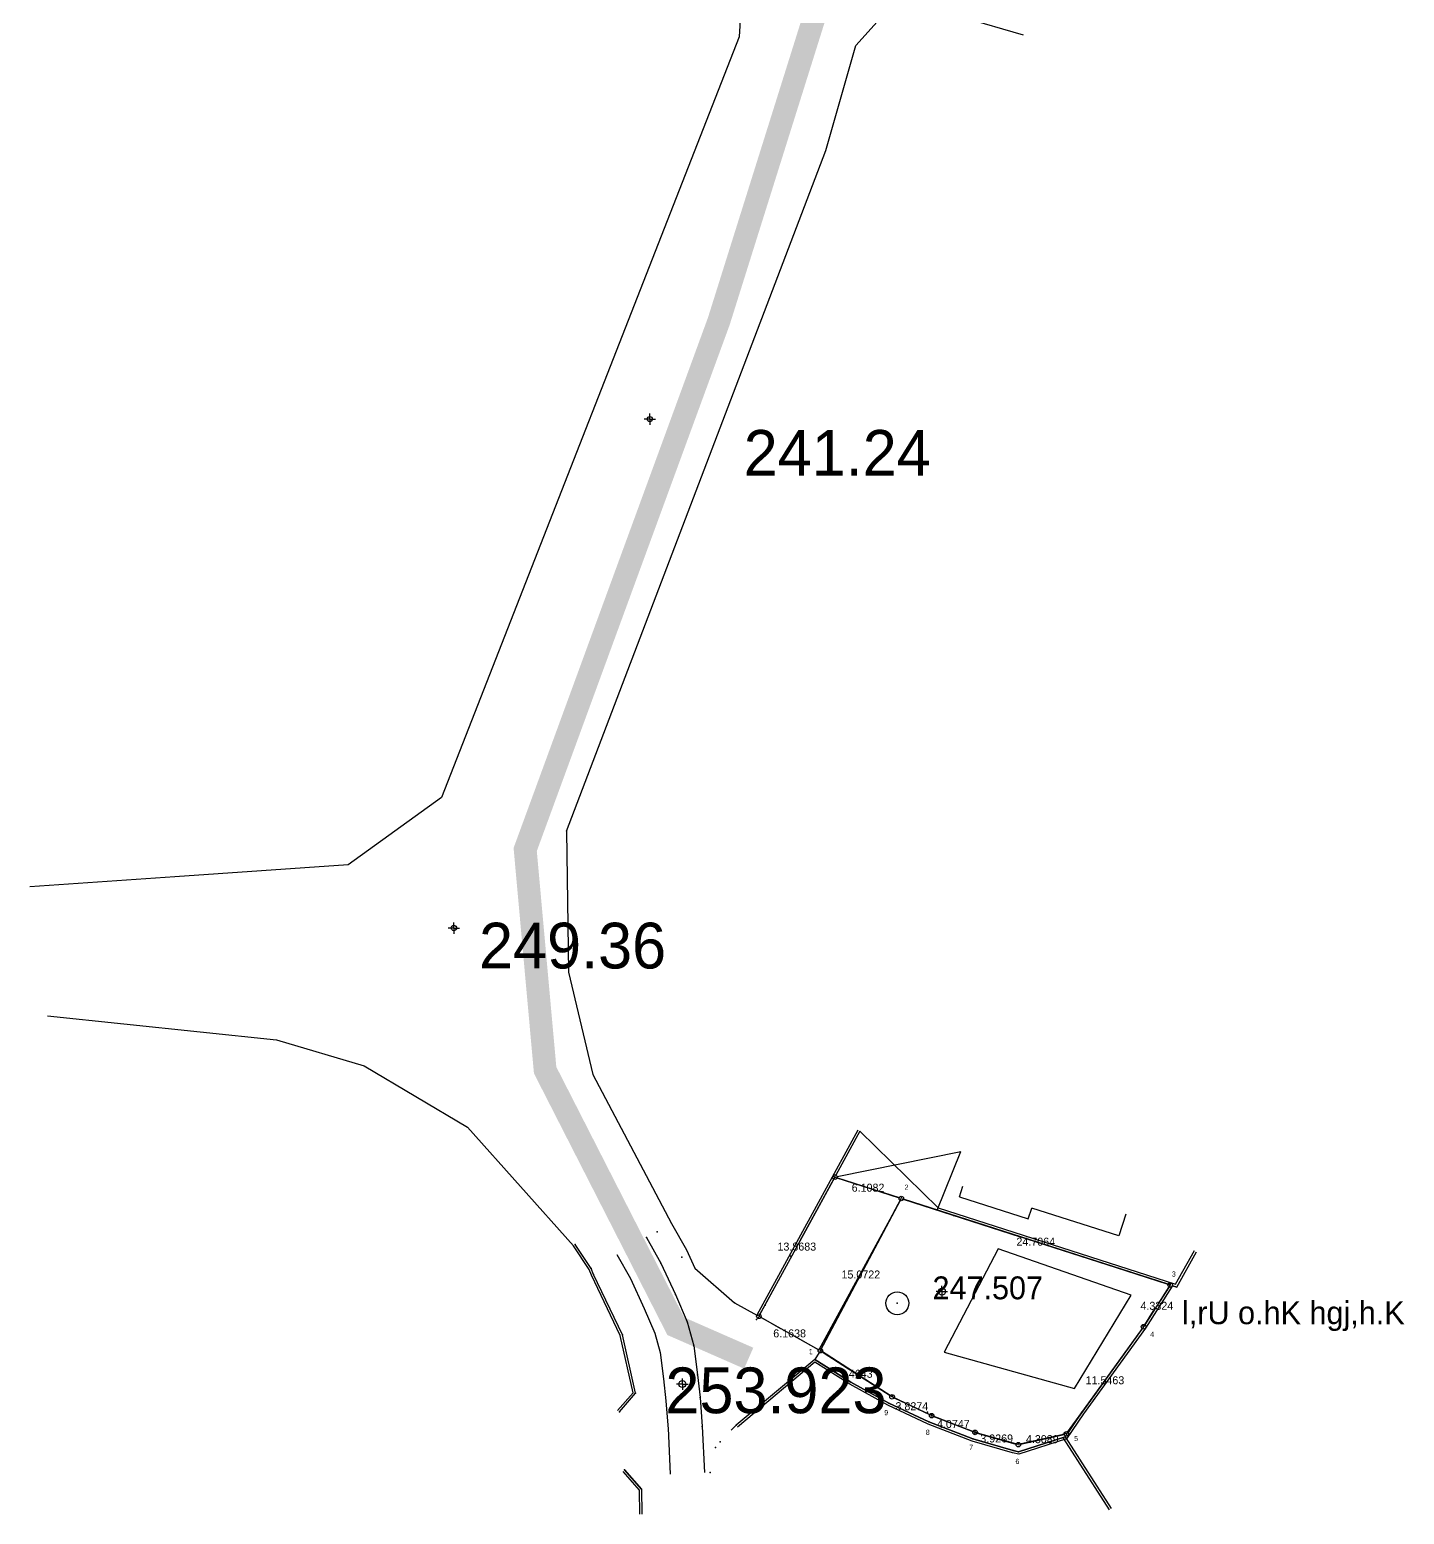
# Model space of a CAD drawing. Header units: metres. Extents: x 154318 to 157191, y 173056 to 174910.
# Drawn here: x 154574.2 to 154694.5, y 173575.5 to 173705.4 of the extents above; entities that cross this region are included whole.
import ezdxf
from ezdxf.enums import TextEntityAlignment as Align

# ---------------------------------------------------------------- set-up
doc = ezdxf.new("R2010")
doc.units = ezdxf.units.M
doc.header["$MEASUREMENT"] = 0
doc.linetypes.add('DASHED', pattern=[19.05, 12.7, -6.35])
doc.linetypes.add('SOLID_LINE', pattern=[0])
doc.layers.add('CCCCCC', color=7, linetype='Continuous')
doc.styles.add('STYLE4', font='f1.shx', dxfattribs={"height": 2})
doc.dimstyles.get("Standard").update_dxf_attribs({"dimtxt": 0.18, "dimasz": 0.18, "dimexe": 0.18, "dimexo": 0.0625, "dimgap": 0.09, "dimtad": 0, "dimtih": 1, "dimtoh": 1, "dimdec": 4, "dimzin": 0, "dimdsep": 46, "dimtxsty": 'Standard', "dimcen": 0.09, "dimadec": 0, "dimazin": 0, "dimtfac": 1, "dimtdec": 4, "dimtofl": 0, "dimtmove": 0, "dimatfit": 3, "dimfxl": 1, "dimtolj": 1, "dimtzin": 0, "dimarcsym": 0})

# ---------------------------------------------------------------- blocks, each defined once
blk = doc.blocks.new('*D12')
at = {"layer": 'CCCCCC', "color": 0, "lineweight": -2, "transparency": 16777216}
for p, q in [((154650.51, 173603.21), (154650.54, 173603.32)), ((154650.66, 173603.1), (154660.88, 173599.81)), ((154673.84, 173595.64), (154663.62, 173598.93)), ((154674.03, 173595.65), (154674.06, 173595.76))]:
    blk.add_line(p, q, dxfattribs=at)
at = {"layer": 'CCCCCC', "color": 0, "transparency": 16777216}
for points in [[(154650.67, 173603.13), (154650.65, 173603.07), (154650.49, 173603.15)], [(154673.85, 173595.67), (154673.83, 173595.61), (154674.01, 173595.59)]]:
    blk.add_solid(points, dxfattribs=at)
at = {"layer": 'Defpoints', "color": 0, "transparency": 16777216}
for p in [(154650.49, 173603.15, 251.07), (154674.01, 173595.59, 248.66), (154674.01, 173595.59)]:
    blk.add_point(p, dxfattribs=at)
at = {"layer": 'CCCCCC', "color": 0, "transparency": 16777216, "insert": (154662.25, 173599.37), "char_height": 0.7, "attachment_point": 5}
blk.add_mtext('\\A1;24.7064', dxfattribs=at)
blk = doc.blocks.new('*D13')
at = {"layer": 'CCCCCC', "color": 0, "lineweight": -2, "transparency": 16777216}
for p, q in [((154644.69, 173605.08), (154644.73, 173605.19)), ((154644.84, 173604.97), (154646.21, 173604.53)), ((154650.32, 173603.21), (154648.95, 173603.65)), ((154650.51, 173603.21), (154650.54, 173603.32))]:
    blk.add_line(p, q, dxfattribs=at)
at = {"layer": 'CCCCCC', "color": 0, "transparency": 16777216}
for points in [[(154644.85, 173605), (154644.84, 173604.94), (154644.67, 173605.02)], [(154650.33, 173603.24), (154650.31, 173603.18), (154650.49, 173603.15)]]:
    blk.add_solid(points, dxfattribs=at)
at = {"layer": 'Defpoints', "color": 0, "transparency": 16777216}
for p in [(154644.67, 173605.02, 248.66), (154644.67, 173605.02), (154650.49, 173603.15, 251.07)]:
    blk.add_point(p, dxfattribs=at)
at = {"layer": 'CCCCCC', "color": 0, "transparency": 16777216, "insert": (154647.58, 173604.09), "char_height": 0.7, "attachment_point": 5}
blk.add_mtext('\\A1;6.1082', dxfattribs=at)
blk = doc.blocks.new('*D14')
at = {"layer": 'CCCCCC', "color": 0, "lineweight": -2, "transparency": 16777216}
for p, q in [((154650.54, 173603.12), (154650.65, 173603.07)), ((154650.4, 173602.99), (154647.18, 173596.94)), ((154643.49, 173590.01), (154646.72, 173596.06)), ((154643.47, 173589.82), (154643.57, 173589.76))]:
    blk.add_line(p, q, dxfattribs=at)
at = {"layer": 'CCCCCC', "color": 0, "transparency": 16777216}
for points in [[(154650.38, 173603.01), (154650.43, 173602.98), (154650.49, 173603.15)], [(154643.47, 173590.02), (154643.52, 173589.99), (154643.41, 173589.85)]]:
    blk.add_solid(points, dxfattribs=at)
at = {"layer": 'Defpoints', "color": 0, "transparency": 16777216}
for p in [(154650.49, 173603.15, 251.07), (154643.41, 173589.85, 252.97), (154643.41, 173589.85)]:
    blk.add_point(p, dxfattribs=at)
at = {"layer": 'CCCCCC', "color": 0, "transparency": 16777216, "insert": (154646.95, 173596.5), "char_height": 0.7, "attachment_point": 5}
blk.add_mtext('\\A1;15.0722', dxfattribs=at)
blk = doc.blocks.new('*D15')
at = {"layer": 'CCCCCC', "color": 0, "lineweight": -2, "transparency": 16777216}
for p, q in [((154643.44, 173589.9), (154643.51, 173590)), ((154643.56, 173589.75), (154645.86, 173588.26)), ((154649.53, 173585.9), (154647.23, 173587.38)), ((154649.72, 173585.85), (154649.78, 173585.95))]:
    blk.add_line(p, q, dxfattribs=at)
at = {"layer": 'CCCCCC', "color": 0, "transparency": 16777216}
for points in [[(154643.58, 173589.77), (154643.55, 173589.72), (154643.41, 173589.85)], [(154649.55, 173585.92), (154649.52, 173585.87), (154649.68, 173585.8)]]:
    blk.add_solid(points, dxfattribs=at)
at = {"layer": 'Defpoints', "color": 0, "transparency": 16777216}
for p in [(154643.41, 173589.85, 252.97), (154649.68, 173585.8, 250.47), (154649.68, 173585.8)]:
    blk.add_point(p, dxfattribs=at)
at = {"layer": 'CCCCCC', "color": 0, "transparency": 16777216, "insert": (154646.55, 173587.82), "char_height": 0.7, "attachment_point": 5}
blk.add_mtext('\\A1;7.4643', dxfattribs=at)
blk = doc.blocks.new('*D16')
at = {"layer": 'CCCCCC', "color": 0, "lineweight": -2, "transparency": 16777216}
for p, q in [((154649.71, 173585.86), (154649.76, 173585.96)), ((154649.85, 173585.72), (154650.48, 173585.42)), ((154652.98, 173584.24), (154652.34, 173584.54)), ((154653.17, 173584.22), (154653.22, 173584.32))]:
    blk.add_line(p, q, dxfattribs=at)
at = {"layer": 'CCCCCC', "color": 0, "transparency": 16777216}
for points in [[(154649.86, 173585.75), (154649.83, 173585.7), (154649.68, 173585.8)], [(154652.99, 173584.27), (154652.97, 173584.21), (154653.14, 173584.16)]]:
    blk.add_solid(points, dxfattribs=at)
at = {"layer": 'Defpoints', "color": 0, "transparency": 16777216}
for p in [(154649.68, 173585.8, 250.47), (154653.14, 173584.16, 250.47), (154653.14, 173584.16)]:
    blk.add_point(p, dxfattribs=at)
at = {"layer": 'CCCCCC', "color": 0, "transparency": 16777216, "insert": (154651.41, 173584.98), "char_height": 0.7, "attachment_point": 5}
blk.add_mtext('\\A1;3.8274', dxfattribs=at)
blk = doc.blocks.new('*D17')
at = {"layer": 'CCCCCC', "color": 0, "lineweight": -2, "transparency": 16777216}
for p, q in [((154653.12, 173584.1), (154653.08, 173583.99)), ((154653.31, 173584.1), (154653.9, 173583.87)), ((154656.78, 173582.76), (154656.19, 173582.99)), ((154656.92, 173582.64), (154656.88, 173582.53))]:
    blk.add_line(p, q, dxfattribs=at)
at = {"layer": 'CCCCCC', "color": 0, "transparency": 16777216}
for points in [[(154653.32, 173584.12), (154653.3, 173584.07), (154653.14, 173584.16)], [(154656.79, 173582.79), (154656.77, 173582.73), (154656.94, 173582.7)]]:
    blk.add_solid(points, dxfattribs=at)
at = {"layer": 'Defpoints', "color": 0, "transparency": 16777216}
for p in [(154653.14, 173584.16, 250.47), (154656.94, 173582.7, 250.47), (154656.94, 173582.7)]:
    blk.add_point(p, dxfattribs=at)
at = {"layer": 'CCCCCC', "color": 0, "transparency": 16777216, "insert": (154655.04, 173583.43), "char_height": 0.7, "attachment_point": 5}
blk.add_mtext('\\A1;4.0747', dxfattribs=at)
blk = doc.blocks.new('*D18')
at = {"layer": 'CCCCCC', "color": 0, "lineweight": -2, "transparency": 16777216}
for p, q in [((154656.96, 173582.76), (154656.99, 173582.87)), ((154657.12, 173582.65), (154657.29, 173582.6)), ((154660.55, 173581.67), (154660.38, 173581.72)), ((154660.74, 173581.68), (154660.77, 173581.8))]:
    blk.add_line(p, q, dxfattribs=at)
at = {"layer": 'CCCCCC', "color": 0, "transparency": 16777216}
for points in [[(154657.13, 173582.68), (154657.11, 173582.62), (154656.94, 173582.7)], [(154660.56, 173581.7), (154660.54, 173581.64), (154660.72, 173581.62)]]:
    blk.add_solid(points, dxfattribs=at)
at = {"layer": 'Defpoints', "color": 0, "transparency": 16777216}
for p in [(154656.94, 173582.7, 250.47), (154660.72, 173581.62, 250.47), (154660.72, 173581.62)]:
    blk.add_point(p, dxfattribs=at)
at = {"layer": 'CCCCCC', "color": 0, "transparency": 16777216, "insert": (154658.83, 173582.16), "char_height": 0.7, "attachment_point": 5}
blk.add_mtext('\\A1;3.9269', dxfattribs=at)
blk = doc.blocks.new('*D19')
at = {"layer": 'CCCCCC', "color": 0, "lineweight": -2, "transparency": 16777216}
for p, q in [((154664.75, 173582.53), (154664.6, 173582.5)), ((154664.94, 173582.51), (154664.96, 173582.39)), ((154660.74, 173581.56), (154660.76, 173581.45)), ((154660.9, 173581.66), (154661.04, 173581.7))]:
    blk.add_line(p, q, dxfattribs=at)
at = {"layer": 'CCCCCC', "color": 0, "transparency": 16777216}
for points in [[(154664.74, 173582.56), (154664.76, 173582.5), (154664.92, 173582.57)], [(154660.89, 173581.69), (154660.9, 173581.63), (154660.72, 173581.62)]]:
    blk.add_solid(points, dxfattribs=at)
at = {"layer": 'Defpoints', "color": 0, "transparency": 16777216}
for p in [(154664.92, 173582.57, 248.66), (154664.92, 173582.57), (154660.72, 173581.62, 250.47)]:
    blk.add_point(p, dxfattribs=at)
at = {"layer": 'CCCCCC', "color": 0, "transparency": 16777216, "insert": (154662.82, 173582.1), "char_height": 0.7, "attachment_point": 5}
blk.add_mtext('\\A1;4.3089', dxfattribs=at)
blk = doc.blocks.new('*D20')
at = {"layer": 'CCCCCC', "color": 0, "lineweight": -2, "transparency": 16777216}
for p, q in [((154671.57, 173591.79), (154668.62, 173587.69)), ((154671.63, 173591.97), (154671.53, 173592.04)), ((154665.03, 173582.72), (154667.99, 173586.81)), ((154664.87, 173582.61), (154664.78, 173582.68))]:
    blk.add_line(p, q, dxfattribs=at)
at = {"layer": 'CCCCCC', "color": 0, "transparency": 16777216}
for points in [[(154671.55, 173591.81), (154671.6, 173591.77), (154671.68, 173591.93)], [(154665.01, 173582.73), (154665.05, 173582.7), (154664.92, 173582.57)]]:
    blk.add_solid(points, dxfattribs=at)
at = {"layer": 'Defpoints', "color": 0, "transparency": 16777216}
for p in [(154671.68, 173591.93, 248.66), (154671.68, 173591.93), (154664.92, 173582.57, 248.66)]:
    blk.add_point(p, dxfattribs=at)
at = {"layer": 'CCCCCC', "color": 0, "transparency": 16777216, "insert": (154668.3, 173587.25), "char_height": 0.7, "attachment_point": 5}
blk.add_mtext('\\A1;11.5463', dxfattribs=at)
blk = doc.blocks.new('*D21')
at = {"layer": 'CCCCCC', "color": 0, "lineweight": -2, "transparency": 16777216}
for p, q in [((154673.91, 173595.44), (154673.12, 173594.2)), ((154673.96, 173595.62), (154673.86, 173595.68)), ((154671.78, 173592.09), (154672.56, 173593.32)), ((154671.63, 173591.97), (154671.53, 173592.03))]:
    blk.add_line(p, q, dxfattribs=at)
at = {"layer": 'CCCCCC', "color": 0, "transparency": 16777216}
for points in [[(154673.89, 173595.45), (154673.94, 173595.42), (154674.01, 173595.59)], [(154671.75, 173592.1), (154671.8, 173592.07), (154671.68, 173591.93)]]:
    blk.add_solid(points, dxfattribs=at)
at = {"layer": 'Defpoints', "color": 0, "transparency": 16777216}
for p in [(154674.01, 173595.59, 248.66), (154671.68, 173591.93, 248.66), (154671.68, 173591.93)]:
    blk.add_point(p, dxfattribs=at)
at = {"layer": 'CCCCCC', "color": 0, "transparency": 16777216, "insert": (154672.84, 173593.76), "char_height": 0.7, "attachment_point": 5}
blk.add_mtext('\\A1;4.3324', dxfattribs=at)
blk = doc.blocks.new('*D22')
at = {"layer": 'CCCCCC', "color": 0, "lineweight": -2, "transparency": 16777216}
for p, q in [((154638, 173592.8), (154637.94, 173592.69)), ((154638.19, 173592.76), (154639.93, 173591.79)), ((154643.25, 173589.93), (154641.51, 173590.91)), ((154643.38, 173589.79), (154643.32, 173589.69))]:
    blk.add_line(p, q, dxfattribs=at)
at = {"layer": 'CCCCCC', "color": 0, "transparency": 16777216}
for points in [[(154638.2, 173592.79), (154638.17, 173592.74), (154638.03, 173592.85)], [(154643.27, 173589.96), (154643.24, 173589.91), (154643.41, 173589.85)]]:
    blk.add_solid(points, dxfattribs=at)
at = {"layer": 'Defpoints', "color": 0, "transparency": 16777216}
for p in [(154638.03, 173592.85, 251.07), (154643.41, 173589.85, 252.97), (154643.41, 173589.85)]:
    blk.add_point(p, dxfattribs=at)
at = {"layer": 'CCCCCC', "color": 0, "transparency": 16777216, "insert": (154640.72, 173591.35), "char_height": 0.7, "attachment_point": 5}
blk.add_mtext('\\A1;6.1638', dxfattribs=at)
blk = doc.blocks.new('*D23')
at = {"layer": 'CCCCCC', "color": 0, "lineweight": -2, "transparency": 16777216}
for p, q in [((154644.59, 173604.87), (154641.59, 173599.38)), ((154644.62, 173605.05), (154644.52, 173605.11)), ((154638.11, 173593.01), (154641.11, 173598.5)), ((154637.97, 173592.88), (154637.87, 173592.94))]:
    blk.add_line(p, q, dxfattribs=at)
at = {"layer": 'CCCCCC', "color": 0, "transparency": 16777216}
for points in [[(154644.56, 173604.88), (154644.61, 173604.85), (154644.67, 173605.02)], [(154638.09, 173593.02), (154638.14, 173592.99), (154638.03, 173592.85)]]:
    blk.add_solid(points, dxfattribs=at)
at = {"layer": 'Defpoints', "color": 0, "transparency": 16777216}
for p in [(154644.67, 173605.02, 248.66), (154638.03, 173592.85, 251.07), (154638.03, 173592.85)]:
    blk.add_point(p, dxfattribs=at)
at = {"layer": 'CCCCCC', "color": 0, "transparency": 16777216, "insert": (154641.35, 173598.94), "char_height": 0.7, "attachment_point": 5}
blk.add_mtext('\\A1;13.8683', dxfattribs=at)

msp = doc.modelspace()

# ---------------------------------------------------------------- linework, layer by layer
at = {"layer": 'CCCCCC', "color": 0}
for points in [[(154611.48024, 173711.34429), (154628.13444, 173712.05035), (154632.71132, 173711.22739), (154635.68187, 173708.80545), (154636.4144, 173706.65569), (154636.31349, 173704.72787), (154610.2578, 173638.21055)], [(154621.21501, 173635.28833), (154643.87341, 173694.81472), (154646.50366, 173703.98517), (154649.43268, 173707.2289), (154655.94314, 173706.42871), (154661.14084, 173704.90526)], [(154610.2578, 173638.21055), (154602.09801, 173632.32782), (154586.95565, 173631.28479), (154574.24911, 173630.41533)], [(154621.21501, 173635.28833), (154621.37408, 173622.94385), (154623.50069, 173613.98642), (154630.39114, 173600.96282)], [(154575.81609, 173619.11232), (154595.83201, 173617.02626), (154603.49236, 173614.76582), (154612.54325, 173609.37466), (154621.80366, 173599.00401)]]:
    msp.add_lwpolyline(points, dxfattribs=at)
at = {"layer": 'CCCCCC', "color": 3, "linetype": 'DASHED', "const_width": 2}
msp.add_lwpolyline([(154637.14058, 173589.18627), (154630.75696, 173591.98459), (154619.33474, 173614.37612), (154617.59134, 173633.6705), (154634.52832, 173679.87318), (154643.43314, 173708.22978)], dxfattribs=at)
at = {"layer": 'CCCCCC', "color": 0, "flags": 128}
for points in [[(154628.49167, 173671.31017), (154627.99167, 173671.31017)], [(154628.49167, 173671.31017), (154628.49167, 173671.81017)], [(154628.49167, 173671.31017), (154628.99167, 173671.31017)], [(154628.49167, 173671.31017), (154628.49167, 173670.81017)], [(154611.35739, 173626.80056), (154610.85739, 173626.80056)], [(154611.35739, 173626.80056), (154611.35739, 173627.30056)], [(154611.35739, 173626.80056), (154611.85739, 173626.80056)], [(154611.35739, 173626.80056), (154611.35739, 173626.30056)], [(154653.6309, 173602.14206), (154655.68339, 173607.25255)], [(154655.57028, 173603.28978), (154655.87443, 173604.2424)], [(154655.57028, 173603.28978), (154661.59971, 173601.36476)], [(154661.59971, 173601.36476), (154661.90385, 173602.31739)], [(154669.52486, 173599.88422), (154661.90385, 173602.31739)], [(154670.13315, 173601.78948), (154669.52486, 173599.88422)], [(154658.95435, 173598.75694), (154654.24382, 173589.72286), (154665.64328, 173586.5233), (154670.58933, 173594.71042), (154658.95435, 173598.75694)], [(154654.04101, 173595.00595), (154654.04101, 173595.50595)], [(154654.04101, 173595.00595), (154653.54101, 173595.00595)], [(154654.04101, 173595.00595), (154654.54101, 173595.00595)], [(154654.04101, 173595.00595), (154654.04101, 173594.50595)], [(154631.33637, 173586.9231), (154630.83637, 173586.9231)], [(154631.33637, 173586.9231), (154631.33637, 173587.4231)], [(154631.33637, 173586.9231), (154631.83637, 173586.9231)], [(154631.33637, 173586.9231), (154631.33637, 173586.4231)]]:
    msp.add_lwpolyline(points, dxfattribs=at)
at = {"layer": 'CCCCCC', "color": 4, "flags": 128}
for points, elevation in [([(154646.69139, 173609.13666), (154637.85251, 173592.94649)], 251.06792), ([(154646.86694, 173609.04083), (154644.76932, 173605.19864)], 251.06792), ([(154644.67349, 173605.02309), (154638.02805, 173592.85066)], 251.06792), ([(154644.67349, 173605.02309), (154650.29796, 173603.21405)], 251.06792), ([(154650.67875, 173603.09158), (154673.81773, 173595.64922)], 251.06792), ([(154653.70562, 173602.32811), (154674.48422, 173595.64494), (154676.1215, 173598.59232)], 251.06792), ([(154674.19852, 173595.52675), (154674.57931, 173595.40427), (154676.29634, 173598.49519)], 251.06792), ([(154674.1768, 173595.48052), (154671.84579, 173591.82157), (154666.41123, 173584.31763), (154664.93668, 173582.13109), (154660.75898, 173580.79534), (154660.21931, 173580.91513), (154656.68867, 173581.93832), (154652.82583, 173583.42507), (154649.31955, 173585.08828), (154645.98277, 173586.91405), (154642.9337, 173588.83072), (154636.16632, 173583.16505)], 248.66029), ([(154673.90066, 173595.4193), (154671.78777, 173592.10274)], 248.66029), ([(154671.563, 173591.77208), (154666.24729, 173584.43223), (154665.07818, 173582.69862)], 248.66029), ([(154664.8633, 173582.37999), (154664.80967, 173582.30046), (154660.74956, 173581.0023), (154660.26886, 173581.109), (154656.75254, 173582.12804), (154652.90472, 173583.60901), (154649.41048, 173585.2665), (154646.08408, 173587.0866), (154642.91691, 173589.0775), (154636.03793, 173583.3184)], 248.66029), ([(154664.64145, 173582.19228), (154668.67056, 173575.92697)], 248.66029), ([(154664.80967, 173582.30046), (154668.83878, 173576.03515)], 248.66029), ([(154626.12971, 173579.28812), (154627.55668, 173577.6413), (154627.58022, 173575.5324)], 254.59615), ([(154627.75585, 173577.71685), (154626.28086, 173579.41909)], 254.60013), ([(154626.28086, 173579.41909), (154627.75585, 173577.71685), (154627.78021, 173575.53463)], 254.59615)]:
    msp.add_lwpolyline(points, dxfattribs=dict(at, elevation=elevation))
at = {"layer": 'CCCCCC', "color": 0, "flags": 128}
for points, elevation in [([(154646.86694, 173609.04083), (154644.76932, 173605.19864)], 251.06792), ([(154653.70562, 173602.32811), (154646.86694, 173609.04083)], 251.06792), ([(154644.86951, 173605.06279), (154655.68339, 173607.25255)], 248.66029), ([(154650.29796, 173603.21405), (154644.86388, 173604.96185)], 248.66029), ([(154673.81773, 173595.64922), (154650.67875, 173603.09158)], 248.66029), ([(154650.39252, 173602.97727), (154643.26719, 173589.92582)], 251.06792), ([(154632.428, 173597.05561), (154635.9014, 173594.03789), (154635.9014, 173594.03789)], 252.92223), ([(154674.57931, 173595.40427), (154674.19852, 173595.52675)], 248.66029), ([(154635.9014, 173594.03789), (154637.85342, 173592.94815)], 253.6376), ([(154664.80967, 173582.30046), (154660.74956, 173581.0023), (154660.26886, 173581.109), (154656.75254, 173582.12804), (154652.90472, 173583.60901), (154649.41048, 173585.2665), (154646.08408, 173587.0866), (154642.91691, 173589.0775), (154636.03793, 173583.3184), (154635.61632, 173582.877)], 250.4725), ([(154643.30199, 173589.67777), (154642.91691, 173589.0775)], 252.96984), ([(154642.91691, 173589.0775), (154646.08408, 173587.0866), (154649.41048, 173585.2665), (154652.90472, 173583.60901), (154656.75254, 173582.12804), (154660.26886, 173581.109), (154660.74956, 173581.0023), (154664.80967, 173582.30046)], 250.4725), ([(154643.74615, 173589.62935), (154649.5152, 173585.90956)], 252.96984), ([(154649.86399, 173585.71546), (154652.96069, 173584.24654)], 250.4725), ([(154649.86399, 173585.71546), (154652.96069, 173584.24654)], 252.96984), ([(154653.32804, 173584.08899), (154656.7575, 173582.76904)], 250.4725), ([(154657.13625, 173582.64153), (154660.41752, 173581.69061), (154660.52603, 173581.66652)], 250.4725), ([(154660.91639, 173581.66715), (154664.72965, 173582.52635)], 250.4725)]:
    msp.add_lwpolyline(points, dxfattribs=dict(at, elevation=elevation))
at = {"layer": 'CCCCCC', "color": 1, "elevation": 252.96984, "flags": 128}
msp.add_lwpolyline([(154643.40998, 173589.84611), (154650.48835, 173603.15282), (154674.00812, 173595.58798), (154671.68031, 173591.93406), (154664.92476, 173582.57031), (154660.72128, 173581.62318), (154656.94416, 173582.6972), (154653.14139, 173584.16083), (154649.68329, 173585.80118), (154643.40998, 173589.84611)], dxfattribs=at)
at = {"layer": 'CCCCCC', "color": 0}
for points, elevation in [([(154630.39114, 173600.96282), (154631.69291, 173598.6475), (154632.428, 173597.05561)], 253.0933), ([(154625.6748, 173584.6225), (154627.02252, 173586.16928), (154625.89955, 173591.1704), (154623.38052, 173596.43953), (154623.19331, 173596.93863), (154621.80366, 173599.00401)], 254.47798), ([(154625.82559, 173584.49111), (154627.23985, 173586.11427), (154626.08974, 173591.23627), (154623.56472, 173596.51793), (154623.37234, 173597.03082), (154621.9696, 173599.11566)], 254.47798)]:
    msp.add_lwpolyline(points, dxfattribs=dict(at, elevation=elevation))
at = {"layer": 'CCCCCC', "color": 5, "linetype": 'DASHED', "ltscale": 2.5, "elevation": 253.0933, "flags": 128}
for points in [[(154628.21196, 173599.7376), (154629.46495, 173597.50904), (154630.74145, 173594.74468), (154631.76212, 173592.36859), (154632.34699, 173590.26694), (154632.6629, 173587.73132), (154632.88988, 173585.75567), (154633.08417, 173583.20419)], [(154625.59695, 173598.26733), (154626.79139, 173596.1429), (154628.00091, 173593.52358), (154628.92605, 173591.3699), (154629.39741, 173589.67613), (154629.68414, 173587.37466), (154629.90291, 173585.47047), (154630.09283, 173582.9764)], [(154630.08734, 173583.06625), (154630.27267, 173579.03989)], [(154633.08417, 173583.20419), (154633.2695, 173579.17783)]]:
    msp.add_lwpolyline(points, dxfattribs=at)
at = {"layer": 'CCCCCC', "color": 0, "linetype": 'DASHED', "ltscale": 2.5, "elevation": 253.6376, "flags": 128}
msp.add_lwpolyline([(154638.02805, 173592.85066), (154643.26719, 173589.92582)], dxfattribs=at)
at = {"layer": 'CCCCCC', "color": 0}
for centre, radius in [((154628.49167, 173671.31017), 0.23), ((154611.35739, 173626.80056), 0.23), ((154644.67349, 173605.02309, 248.66029), 0.2), ((154650.48835, 173603.15282, 251.06792), 0.2), ((154654.04101, 173595.00595), 0.3), ((154674.00812, 173595.58798, 248.66029), 0.2), ((154638.02805, 173592.85066), 0.2), ((154671.68031, 173591.93406, 248.66029), 0.2), ((154643.40998, 173589.84611, 252.96984), 0.2), ((154631.33637, 173586.9231), 0.3), ((154649.68329, 173585.80118, 250.4725), 0.2), ((154653.14139, 173584.16083, 250.4725), 0.2), ((154656.94416, 173582.6972, 250.4725), 0.2), ((154664.92476, 173582.57031, 248.66029), 0.2), ((154660.72128, 173581.62318, 250.4725), 0.2)]:
    msp.add_circle(centre, radius, dxfattribs=at)
at = {"layer": 'CCCCCC', "color": 1}
msp.add_circle((154650.13755, 173593.98829), 1, dxfattribs=at)
at = {"layer": 'CCCCCC', "color": 0, "linetype": 'SOLID_LINE'}
for p in [(154644.57765, 173604.84755, 251.06792), (154655.05666, 173601.66922, 249.71742), (154628.21196, 173599.7376, 253.0933), (154629.1376, 173600.22561, 252.92223), (154621.9696, 173599.11566, 252.98383), (154631.30423, 173598.03195, 253.33862), (154640.82312, 173598.10867, 251.22758), (154623.37234, 173597.03082, 253.1978), (154629.46495, 173597.50904, 253.33184), (154674.00812, 173595.58798, 248.66029), (154630.74145, 173594.74468, 253.54803), (154635.9014, 173594.03789, 253.63757), (154650.13755, 173593.98829), (154673.50186, 173594.77128, 248.70261), (154638.5664, 173593.83674, 252.04848), (154631.76212, 173592.36859, 253.69503), (154637.81128, 173592.57284, 253.6376), (154671.68031, 173591.93406, 249.23624), (154626.08974, 173591.23627, 253.74678), (154632.34699, 173590.26694, 253.79482), (154642.91691, 173589.0775, 253.34071), (154643.40998, 173589.84611, 252.96984), (154632.6629, 173587.73132, 253.92277), (154646.65285, 173587.78209, 252.40722), (154646.08408, 173587.0866, 252.90955), (154627.23985, 173586.11427, 254.39974), (154632.88988, 173585.75567, 254.10189), (154638.32888, 173585.13918, 254.50195), (154649.41048, 173585.2665, 252.53832), (154625.82559, 173584.49111, 254.47798), (154652.77952, 173584.46395, 252.04166), (154652.90472, 173583.60901, 252.1964), (154666.24729, 173584.43223, 250.24744), (154633.08417, 173583.20419, 254.18514), (154636.03793, 173583.3184, 254.41912), (154664.92476, 173582.57031, 250.36998), (154634.23451, 173581.37229, 254.36046), (154634.65027, 173581.8656, 254.39984), (154656.75254, 173582.12804, 251.97993), (154659.49231, 173582.05376, 251.47625), (154660.26886, 173581.109, 251.58109), (154664.80967, 173582.30046, 250.4725), (154660.74956, 173581.0023, 251.49933), (154633.76897, 173579.20082, 254.49337), (154627.75585, 173577.71685, 254.60013)]:
    msp.add_point(p, dxfattribs=at)
at = {"layer": 'CCCCCC', "color": 2}
msp.add_point((154623.56472, 173596.51793, 253.27153), dxfattribs=at)
at = {"layer": 'CCCCCC', "color": 4}
msp.add_point((154626.28086, 173579.41909, 254.59615), dxfattribs=at)

# ---------------------------------------------------------------- texts
at = {"layer": 'CCCCCC', "color": 0}
for s, height, p in [('241.24', 4, (154636.70417, 173670.35855, 238.33405)), ('249.36', 4, (154613.5562, 173627.26857, 238.33405)), ('247.507', 2, (154653.21677, 173596.33611, 251.22758)), ('253.923', 4, (154629.85583, 173588.37411, 253.92277))]:
    msp.add_text(s, height=height, dxfattribs=at).set_placement(p, align=Align.TOP_LEFT)
at = {"layer": 'CCCCCC', "color": 0, "char_height": 0.45, "attachment_point": 5, "rotation": 359.6165247}
for s, insert in [('\\A1;2', (154650.94281, 173604.13804)), ('\\A1;3', (154674.32107, 173596.53986)), ('\\A1;4', (154672.43001, 173591.27401)), ('\\A1;1', (154642.56536, 173589.76189)), ('\\A1;9', (154649.16997, 173584.42013)), ('\\A1;8', (154652.80121, 173582.70367)), ('\\A1;5', (154665.77703, 173582.15565)), ('\\A1;7', (154656.60048, 173581.38428)), ('\\A1;6', (154660.64362, 173580.15915))]:
    msp.add_mtext(s, dxfattribs=dict(at, insert=insert))
at = {"layer": 'CCCCCC', "color": 0, "insert": (154694.51655, 173592.85766), "char_height": 2, "attachment_point": 6, "style": 'STYLE4'}
msp.add_mtext('l,rU o.hK hgj,h.K', dxfattribs=at)

# ---------------------------------------------------------------- dimensions: what is measured, and where the dimension line sits
at = {"layer": 'CCCCCC', "color": 0}
for p1, p2, picture, middle in [((154644.67349, 173605.02309, 248.66029), (154638.02805, 173592.85066, 251.06792), '*D23', (154641.35077, 173598.93687)), ((154650.48835, 173603.15282, 251.06792), (154644.67349, 173605.02309, 248.66029), '*D13', (154647.58092, 173604.08795)), ((154650.48835, 173603.15282, 251.06792), (154643.40998, 173589.84611, 252.96984), '*D14', (154646.94916, 173596.49946)), ((154650.48835, 173603.15282, 251.06792), (154674.00812, 173595.58798, 248.66029), '*D12', (154662.24824, 173599.3704)), ((154674.00812, 173595.58798, 248.66029), (154671.68031, 173591.93406, 248.66029), '*D21', (154672.84422, 173593.76102)), ((154638.02805, 173592.85066, 251.06792), (154643.40998, 173589.84611, 252.96984), '*D22', (154640.71902, 173591.34838)), ((154664.92476, 173582.57031, 248.66029), (154671.68031, 173591.93406, 248.66029), '*D20', (154668.30253, 173587.25218)), ((154643.40998, 173589.84611, 252.96984), (154649.68329, 173585.80118, 250.4725), '*D15', (154646.54663, 173587.82364)), ((154649.68329, 173585.80118, 250.4725), (154653.14139, 173584.16083, 250.4725), '*D16', (154651.41234, 173584.981)), ((154653.14139, 173584.16083, 250.4725), (154656.94416, 173582.6972, 250.4725), '*D17', (154655.04277, 173583.42901)), ((154656.94416, 173582.6972, 250.4725), (154660.72128, 173581.62318, 250.4725), '*D18', (154658.83272, 173582.16019)), ((154660.72128, 173581.62318, 250.4725), (154664.92476, 173582.57031, 248.66029), '*D19', (154662.82302, 173582.09675))]:
    dim = msp.add_aligned_dim(p1=p1, p2=p2, distance=0, dimstyle='Standard', override={"dimtxt": 0.7}, dxfattribs=at)
    dim.commit()
    dim.dimension.update_dxf_attribs({"geometry": picture, "text_midpoint": middle})

doc.saveas('drawing.dxf')
